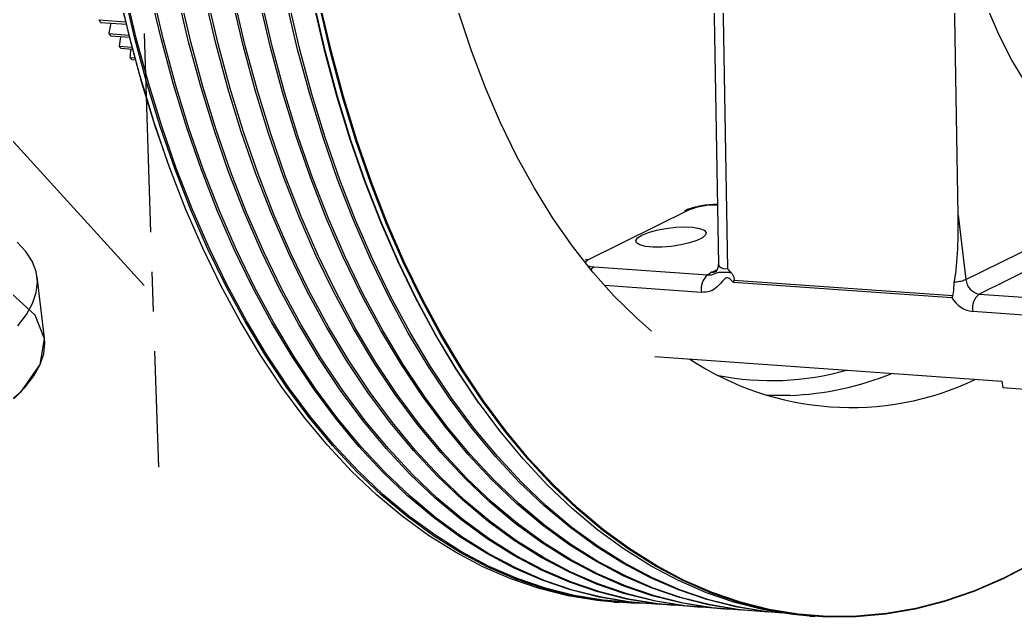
# Model space of a CAD drawing. Header units: millimetres. Extents: x -1795330 to -1787343, y -899964 to -866814.
# Drawn here: x -1787579.2 to -1787515.6, y -899820.6 to -899782.4 of the extents above; entities that cross this region are included whole.
import ezdxf

# ---------------------------------------------------------------- set-up
doc = ezdxf.new("R2010")
doc.units = ezdxf.units.MM
doc.linetypes.add('CENTERX2', pattern=[20.32, 12.7, -2.54, 2.54, -2.54])

msp = doc.modelspace()

# ---------------------------------------------------------------- linework, layer by layer
at = {"color": 7, "linetype": 'CENTERX2'}
for p, q in [((-1787571.929, -899762.994), (-1787570.352, -899811.029)), ((-1787593.513, -899775.011), (-1787570.926, -899799.756))]:
    msp.add_line(p, q, dxfattribs=at)
at = {"color": 7, "linetype": 'Continuous', "lineweight": 25}
for p, q in [((-1787535.002, -899770.89), (-1787534.54, -899798.056)), ((-1787534.426, -899771.018), (-1787533.961, -899798.349)), ((-1787519.207, -899794.915), (-1787519.571, -899773.523)), ((-1787574.148, -899782.432), (-1787572.439, -899782.553)), ((-1787572.395, -899782.735), (-1787574.02, -899782.62)), ((-1787573.522, -899783.306), (-1787572.233, -899783.397)), ((-1787572.191, -899783.564), (-1787573.387, -899783.479)), ((-1787572.864, -899784.108), (-1787572.037, -899784.167)), ((-1787571.998, -899784.318), (-1787572.722, -899784.267)), ((-1787572.176, -899784.837), (-1787571.854, -899784.86)), ((-1787571.818, -899784.995), (-1787572.028, -899784.98)), ((-1787536.408, -899794.581), (-1787542.824, -899797.755)), ((-1787519.207, -899794.915), (-1787518.709, -899799.029)), ((-1787518.709, -899799.029), (-1787510.753, -899795.093)), ((-1787509.906, -899796.016), (-1787517.863, -899799.951)), ((-1787542.482, -899798.214), (-1787535.217, -899798.727)), ((-1787534.931, -899798.545), (-1787534.623, -899798.392)), ((-1787577.631, -899802.773), (-1787578.104, -899798.857)), ((-1787533.544, -899799.057), (-1787519.551, -899800.044)), ((-1787535.626, -899799.851), (-1787541.82, -899799.414)), ((-1787519.612, -899800.193), (-1787533.584, -899799.207)), ((-1787517.863, -899799.951), (-1787512.82, -899800.307)), ((-1787513.229, -899801.431), (-1787518.271, -899801.075)), ((-1787538.612, -899803.954), (-1787516.41, -899805.52)), ((-1787516.41, -899805.52), (-1787516.358, -899805.956)), ((-1787512.65, -899806.217), (-1787516.358, -899805.956)), ((-1787541.198, -899819.655), (-1787540.883, -899819.677)), ((-1787528.685, -899820.538), (-1787528.37, -899820.56))]:
    msp.add_line(p, q, dxfattribs=at)
at = {"color": 7, "linetype": 'Continuous', "lineweight": 25, "flags": 128}
for points in [[(-1787538.809, -899802.321), (-1787539.775, -899801.479), (-1787541.194, -899800.09), (-1787542.559, -899798.562), (-1787543.869, -899796.9), (-1787545.118, -899795.109), (-1787546.302, -899793.194), (-1787547.419, -899791.161), (-1787548.465, -899789.016), (-1787549.437, -899786.766), (-1787550.332, -899784.417), (-1787551.147, -899781.976), (-1787551.88, -899779.45), (-1787552.528, -899776.848), (-1787553.09, -899774.176), (-1787553.564, -899771.443), (-1787553.949, -899768.657)], [(-1787549.848, -899806.923), (-1787549.983, -899806.734), (-1787551.348, -899804.69), (-1787552.649, -899802.525), (-1787553.882, -899800.244), (-1787555.044, -899797.852), (-1787556.132, -899795.355), (-1787557.145, -899792.76), (-1787558.078, -899790.071), (-1787558.931, -899787.296), (-1787559.702, -899784.442), (-1787560.387, -899781.514), (-1787560.987, -899778.52), (-1787561.499, -899775.466), (-1787561.922, -899772.362)], [(-1787505.446, -899793.391), (-1787506.754, -899793.112), (-1787508.038, -899792.66), (-1787509.291, -899792.039), (-1787510.505, -899791.252), (-1787511.673, -899790.303), (-1787512.79, -899789.198), (-1787513.848, -899787.943), (-1787514.842, -899786.546), (-1787515.766, -899785.013), (-1787516.614, -899783.355), (-1787517.382, -899781.579), (-1787518.065, -899779.698), (-1787518.66, -899777.72), (-1787519.163, -899775.658), (-1787519.571, -899773.523)], [(-1787541.198, -899819.655), (-1787542.301, -899819.549), (-1787544.157, -899819.245), (-1787545.995, -899818.782), (-1787547.811, -899818.163), (-1787549.599, -899817.389), (-1787551.357, -899816.461), (-1787553.079, -899815.382), (-1787554.762, -899814.155), (-1787556.401, -899812.782), (-1787557.994, -899811.266), (-1787559.535, -899809.612), (-1787561.021, -899807.823), (-1787562.45, -899805.903), (-1787563.816, -899803.857), (-1787565.118, -899801.69), (-1787566.352, -899799.407), (-1787567.515, -899797.013), (-1787568.605, -899794.514), (-1787569.618, -899791.917), (-1787570.552, -899789.226), (-1787571.406, -899786.448), (-1787572.177, -899783.591), (-1787572.864, -899780.66)], [(-1787539.248, -899819.732), (-1787540.115, -899819.718), (-1787541.985, -899819.572), (-1787543.842, -899819.267), (-1787545.68, -899818.804), (-1787547.495, -899818.185), (-1787549.284, -899817.411), (-1787551.042, -899816.483), (-1787552.764, -899815.404), (-1787554.447, -899814.177), (-1787556.086, -899812.804), (-1787557.678, -899811.289), (-1787559.22, -899809.634), (-1787560.706, -899807.845), (-1787562.134, -899805.926), (-1787563.501, -899803.88), (-1787564.803, -899801.713), (-1787566.037, -899799.429), (-1787567.2, -899797.036), (-1787568.289, -899794.537), (-1787569.303, -899791.939), (-1787570.237, -899789.248), (-1787571.091, -899786.471), (-1787571.862, -899783.613), (-1787572.548, -899780.683)], [(-1787540.007, -899819.664), (-1787540.042, -899819.663), (-1787541.91, -899819.517), (-1787543.765, -899819.213), (-1787545.602, -899818.75), (-1787547.416, -899818.132), (-1787549.203, -899817.358), (-1787550.959, -899816.431), (-1787552.679, -899815.354), (-1787554.361, -899814.127), (-1787555.999, -899812.755), (-1787557.59, -899811.241), (-1787559.129, -899809.589), (-1787560.615, -899807.801), (-1787562.042, -899805.883), (-1787563.407, -899803.839), (-1787564.708, -899801.674), (-1787565.941, -899799.393), (-1787567.103, -899797.001), (-1787568.191, -899794.504), (-1787569.203, -899791.909), (-1787570.137, -899789.22), (-1787570.99, -899786.445), (-1787571.761, -899783.591), (-1787572.446, -899780.663)], [(-1787539.136, -899819.74), (-1787540.307, -899819.63), (-1787542.162, -899819.326), (-1787543.998, -899818.864), (-1787545.812, -899818.245), (-1787547.599, -899817.471), (-1787549.355, -899816.544), (-1787551.076, -899815.467), (-1787552.757, -899814.24), (-1787554.396, -899812.869), (-1787555.986, -899811.355), (-1787557.526, -899809.702), (-1787559.011, -899807.914), (-1787560.438, -899805.996), (-1787561.804, -899803.952), (-1787563.105, -899801.787), (-1787564.337, -899799.506), (-1787565.499, -899797.114), (-1787566.588, -899794.618), (-1787567.6, -899792.022), (-1787568.534, -899789.333), (-1787569.387, -899786.559), (-1787570.157, -899783.704), (-1787570.843, -899780.776)], [(-1787538.264, -899819.787), (-1787538.299, -899819.786), (-1787540.168, -899819.64), (-1787542.023, -899819.335), (-1787543.859, -899818.873), (-1787545.673, -899818.255), (-1787547.46, -899817.481), (-1787549.216, -899816.554), (-1787550.937, -899815.476), (-1787552.618, -899814.25), (-1787554.256, -899812.878), (-1787555.847, -899811.364), (-1787557.387, -899809.712), (-1787558.872, -899807.924), (-1787560.299, -899806.006), (-1787561.665, -899803.962), (-1787562.965, -899801.797), (-1787564.198, -899799.516), (-1787565.36, -899797.124), (-1787566.449, -899794.627), (-1787567.461, -899792.032), (-1787568.395, -899789.343), (-1787569.248, -899786.568), (-1787570.018, -899783.714), (-1787570.704, -899780.786)], [(-1787537.394, -899819.863), (-1787538.565, -899819.753), (-1787540.419, -899819.449), (-1787542.256, -899818.986), (-1787544.07, -899818.368), (-1787545.857, -899817.594), (-1787547.613, -899816.667), (-1787549.333, -899815.59), (-1787551.015, -899814.363), (-1787552.653, -899812.992), (-1787554.244, -899811.477), (-1787555.784, -899809.825), (-1787557.269, -899808.037), (-1787558.696, -899806.119), (-1787560.061, -899804.075), (-1787561.362, -899801.91), (-1787562.595, -899799.629), (-1787563.757, -899797.237), (-1787564.845, -899794.74), (-1787565.858, -899792.145), (-1787566.791, -899789.456), (-1787567.644, -899786.682), (-1787568.415, -899783.827), (-1787569.1, -899780.899)], [(-1787536.521, -899819.91), (-1787536.557, -899819.909), (-1787538.425, -899819.763), (-1787540.28, -899819.458), (-1787542.116, -899818.996), (-1787543.93, -899818.378), (-1787545.717, -899817.604), (-1787547.473, -899816.677), (-1787549.194, -899815.599), (-1787550.875, -899814.373), (-1787552.514, -899813.001), (-1787554.104, -899811.487), (-1787555.644, -899809.835), (-1787557.129, -899808.047), (-1787558.556, -899806.129), (-1787559.922, -899804.085), (-1787561.223, -899801.92), (-1787562.455, -899799.639), (-1787563.617, -899797.247), (-1787564.706, -899794.75), (-1787565.718, -899792.155), (-1787566.652, -899789.466), (-1787567.505, -899786.691), (-1787568.275, -899783.837), (-1787568.961, -899780.909)], [(-1787535.651, -899819.986), (-1787536.822, -899819.876), (-1787538.677, -899819.572), (-1787540.513, -899819.109), (-1787542.327, -899818.491), (-1787544.114, -899817.717), (-1787545.87, -899816.79), (-1787547.591, -899815.713), (-1787549.272, -899814.486), (-1787550.91, -899813.115), (-1787552.501, -899811.6), (-1787554.041, -899809.948), (-1787555.526, -899808.16), (-1787556.953, -899806.242), (-1787558.319, -899804.198), (-1787559.619, -899802.033), (-1787560.852, -899799.752), (-1787562.014, -899797.36), (-1787563.103, -899794.863), (-1787564.115, -899792.268), (-1787565.049, -899789.579), (-1787565.902, -899786.804), (-1787566.672, -899783.95), (-1787567.358, -899781.022)], [(-1787534.779, -899820.033), (-1787534.814, -899820.032), (-1787536.683, -899819.886), (-1787538.537, -899819.581), (-1787540.374, -899819.119), (-1787542.188, -899818.501), (-1787543.975, -899817.727), (-1787545.731, -899816.8), (-1787547.452, -899815.722), (-1787549.133, -899814.496), (-1787550.771, -899813.124), (-1787552.362, -899811.61), (-1787553.902, -899809.958), (-1787555.387, -899808.17), (-1787556.814, -899806.252), (-1787558.179, -899804.208), (-1787559.48, -899802.043), (-1787560.713, -899799.762), (-1787561.875, -899797.37), (-1787562.963, -899794.873), (-1787563.976, -899792.278), (-1787564.909, -899789.589), (-1787565.762, -899786.814), (-1787566.533, -899783.96), (-1787567.218, -899781.032)], [(-1787533.908, -899820.109), (-1787535.079, -899819.999), (-1787536.934, -899819.694), (-1787538.771, -899819.232), (-1787540.585, -899818.614), (-1787542.372, -899817.84), (-1787544.128, -899816.913), (-1787545.848, -899815.836), (-1787547.53, -899814.609), (-1787549.168, -899813.237), (-1787550.758, -899811.723), (-1787552.298, -899810.071), (-1787553.784, -899808.283), (-1787555.211, -899806.365), (-1787556.576, -899804.321), (-1787557.877, -899802.156), (-1787559.11, -899799.875), (-1787560.272, -899797.483), (-1787561.36, -899794.986), (-1787562.372, -899792.391), (-1787563.306, -899789.702), (-1787564.159, -899786.927), (-1787564.93, -899784.073), (-1787565.615, -899781.145)], [(-1787533.036, -899820.156), (-1787533.072, -899820.155), (-1787534.94, -899820.009), (-1787536.795, -899819.704), (-1787538.631, -899819.242), (-1787540.445, -899818.624), (-1787542.232, -899817.85), (-1787543.988, -899816.923), (-1787545.709, -899815.845), (-1787547.39, -899814.619), (-1787549.028, -899813.247), (-1787550.619, -899811.733), (-1787552.159, -899810.08), (-1787553.644, -899808.293), (-1787555.071, -899806.375), (-1787556.437, -899804.331), (-1787557.737, -899802.166), (-1787558.97, -899799.885), (-1787560.132, -899797.493), (-1787561.221, -899794.996), (-1787562.233, -899792.401), (-1787563.167, -899789.712), (-1787564.02, -899786.937), (-1787564.79, -899784.082), (-1787565.476, -899781.155)], [(-1787532.166, -899820.232), (-1787533.337, -899820.122), (-1787535.191, -899819.817), (-1787537.028, -899819.355), (-1787538.842, -899818.737), (-1787540.629, -899817.963), (-1787542.385, -899817.036), (-1787544.106, -899815.958), (-1787545.787, -899814.732), (-1787547.425, -899813.36), (-1787549.016, -899811.846), (-1787550.556, -899810.194), (-1787552.041, -899808.406), (-1787553.468, -899806.488), (-1787554.833, -899804.444), (-1787556.134, -899802.279), (-1787557.367, -899799.998), (-1787558.529, -899797.606), (-1787559.617, -899795.109), (-1787560.63, -899792.514), (-1787561.564, -899789.825), (-1787562.417, -899787.05), (-1787563.187, -899784.196), (-1787563.873, -899781.268)], [(-1787531.294, -899820.279), (-1787531.329, -899820.278), (-1787533.197, -899820.132), (-1787535.052, -899819.827), (-1787536.889, -899819.365), (-1787538.703, -899818.747), (-1787540.49, -899817.973), (-1787542.246, -899817.046), (-1787543.966, -899815.968), (-1787545.648, -899814.742), (-1787547.286, -899813.37), (-1787548.877, -899811.856), (-1787550.416, -899810.203), (-1787551.902, -899808.416), (-1787553.329, -899806.498), (-1787554.694, -899804.454), (-1787555.995, -899802.289), (-1787557.228, -899800.008), (-1787558.39, -899797.616), (-1787559.478, -899795.119), (-1787560.49, -899792.524), (-1787561.424, -899789.835), (-1787562.277, -899787.06), (-1787563.048, -899784.205), (-1787563.733, -899781.278)], [(-1787530.423, -899820.355), (-1787531.594, -899820.245), (-1787533.449, -899819.94), (-1787535.285, -899819.478), (-1787537.099, -899818.86), (-1787538.886, -899818.086), (-1787540.642, -899817.159), (-1787542.363, -899816.081), (-1787544.044, -899814.855), (-1787545.682, -899813.483), (-1787547.273, -899811.969), (-1787548.813, -899810.317), (-1787550.298, -899808.529), (-1787551.725, -899806.611), (-1787553.091, -899804.567), (-1787554.392, -899802.402), (-1787555.624, -899800.121), (-1787556.786, -899797.729), (-1787557.875, -899795.232), (-1787558.887, -899792.637), (-1787559.821, -899789.948), (-1787560.674, -899787.173), (-1787561.444, -899784.319), (-1787562.13, -899781.391)], [(-1787530.02, -899820.381), (-1787531.455, -899820.255), (-1787533.31, -899819.95), (-1787535.146, -899819.488), (-1787536.96, -899818.87), (-1787538.747, -899818.096), (-1787540.503, -899817.169), (-1787542.224, -899816.091), (-1787543.905, -899814.865), (-1787545.543, -899813.493), (-1787547.134, -899811.979), (-1787548.674, -899810.326), (-1787550.159, -899808.539), (-1787551.586, -899806.621), (-1787552.951, -899804.577), (-1787554.252, -899802.412), (-1787555.485, -899800.131), (-1787556.647, -899797.739), (-1787557.735, -899795.242), (-1787558.748, -899792.647), (-1787559.682, -899789.958), (-1787560.535, -899787.183), (-1787561.305, -899784.328), (-1787561.991, -899781.401)], [(-1787528.685, -899820.538), (-1787529.787, -899820.432), (-1787531.643, -899820.127), (-1787533.482, -899819.665), (-1787535.297, -899819.046), (-1787537.086, -899818.272), (-1787538.843, -899817.344), (-1787540.566, -899816.265), (-1787542.248, -899815.038), (-1787543.888, -899813.665), (-1787545.48, -899812.149), (-1787547.021, -899810.495), (-1787548.508, -899808.706), (-1787549.936, -899806.786), (-1787551.303, -899804.74), (-1787552.605, -899802.573), (-1787553.839, -899800.29), (-1787555.002, -899797.896), (-1787556.091, -899795.397), (-1787557.104, -899792.799), (-1787558.039, -899790.109), (-1787558.893, -899787.331), (-1787559.664, -899784.474), (-1787560.35, -899781.543)], [(-1787514.498, -899817.207), (-1787516.34, -899818.158), (-1787518.2, -899818.957), (-1787520.072, -899819.6), (-1787521.953, -899820.087), (-1787523.838, -899820.417), (-1787525.722, -899820.588), (-1787527.602, -899820.601), (-1787529.472, -899820.455), (-1787531.328, -899820.15), (-1787533.166, -899819.687), (-1787534.982, -899819.068), (-1787536.771, -899818.294), (-1787538.528, -899817.366), (-1787540.25, -899816.287), (-1787541.933, -899815.06), (-1787543.573, -899813.687), (-1787545.165, -899812.172), (-1787546.706, -899810.517), (-1787548.193, -899808.728), (-1787549.621, -899806.808), (-1787550.988, -899804.763), (-1787552.29, -899802.596), (-1787553.523, -899800.312), (-1787554.687, -899797.918), (-1787555.776, -899795.42), (-1787556.789, -899792.822), (-1787557.724, -899790.131), (-1787558.578, -899787.353), (-1787559.349, -899784.496), (-1787560.035, -899781.566)], [(-1787514.467, -899817.166), (-1787516.308, -899818.117), (-1787518.166, -899818.915), (-1787520.037, -899819.558), (-1787521.917, -899820.045), (-1787523.801, -899820.375), (-1787525.684, -899820.546), (-1787527.562, -899820.558), (-1787529.431, -899820.412), (-1787531.286, -899820.107), (-1787533.123, -899819.645), (-1787534.937, -899819.026), (-1787536.725, -899818.253), (-1787538.481, -899817.326), (-1787540.202, -899816.248), (-1787541.884, -899815.021), (-1787543.522, -899813.649), (-1787545.113, -899812.135), (-1787546.654, -899810.481), (-1787548.139, -899808.694), (-1787549.566, -899806.775), (-1787550.932, -899804.731), (-1787552.233, -899802.565), (-1787553.466, -899800.283), (-1787554.628, -899797.891), (-1787555.717, -899795.394), (-1787556.73, -899792.798), (-1787557.664, -899790.109), (-1787558.517, -899787.333), (-1787559.287, -899784.478), (-1787559.973, -899781.549)], [(-1787536.408, -899794.581), (-1787536.55, -899794.588), (-1787536.634, -899794.608)], [(-1787539.431, -899796.181), (-1787539.016, -899796.015), (-1787538.494, -899795.87), (-1787537.904, -899795.759), (-1787537.29, -899795.688), (-1787536.697, -899795.664), (-1787536.17, -899795.688), (-1787535.747, -899795.758), (-1787535.459, -899795.869), (-1787535.329, -899796.013), (-1787535.365, -899796.179), (-1787535.565, -899796.355), (-1787535.915, -899796.528), (-1787536.388, -899796.685), (-1787536.949, -899796.814), (-1787537.556, -899796.906), (-1787538.165, -899796.954), (-1787538.73, -899796.954), (-1787539.21, -899796.907), (-1787539.569, -899796.815), (-1787539.78, -899796.687), (-1787539.827, -899796.53), (-1787539.708, -899796.357), (-1787539.431, -899796.181)], [(-1787579.337, -899801.981), (-1787578.786, -899801.26), (-1787578.393, -899800.55), (-1787578.158, -899799.852), (-1787578.084, -899799.169), (-1787578.17, -899798.505), (-1787578.415, -899797.862), (-1787578.82, -899797.241), (-1787579.381, -899796.647)], [(-1787542.824, -899797.755), (-1787542.967, -899797.761), (-1787543.051, -899797.782)], [(-1787579.569, -899806.624), (-1787578.863, -899805.897), (-1787578.313, -899805.176), (-1787577.919, -899804.466), (-1787577.685, -899803.768), (-1787577.611, -899803.085), (-1787577.631, -899802.773)], [(-1787529.972, -899806.431), (-1787531.127, -899806.43), (-1787531.442, -899806.417)]]:
    msp.add_lwpolyline(points, dxfattribs=at)
at = {"color": 7, "linetype": 'Continuous', "flags": 128}
msp.add_lwpolyline([(-1787581.174, -899807.908), (-1787579.109, -899806.167), (-1787577.917, -899804.46), (-1787577.625, -899802.825), (-1787578.239, -899801.298), (-1787579.746, -899799.913)], dxfattribs=at)
at = {"color": 7, "linetype": 'Continuous', "lineweight": 25}
for centre, radius, start, end in [((-1787485.046, -899761.311), 89.942, 186.49489, 200.01856), ((-1787559.353, -899772.505), 17.817, 213.86106, 214.59378), ((-1787557.899, -899786.044), 15.861, 167.69741, 170.05778), ((-1787560.766, -899773.531), 16.071, 217.4614, 218.24627), ((-1787556.794, -899786.351), 16.226, 169.96122, 172.05416), ((-1787561.993, -899774.551), 14.475, 221.3199, 222.16146), ((-1787555.789, -899786.55), 16.476, 172.18469, 174.03172), ((-1787563.027, -899775.541), 13.043, 225.4571, 226.35919), ((-1787534.809, -899798.524), 4.255, 87.2464, 112.07095), ((-1787542.69, -899798.153), 0.42, 108.60252, 151.42188), ((-1787542.435, -899796.778), 1.437, 250.57747, 268.13327), ((-1787542.192, -899798.74), 0.6, 118.84247, 146.07519), ((-1787534.505, -899799.622), 1.144, 128.53622, 191.55388), ((-1787534.884, -899797.977), 0.57, 265.33121, 296.36302), ((-1787517.69, -899798.943), 1.023, 184.79724, 260.29681), ((-1787518.04, -899799.265), 1.825, 210.56139, 262.73867), ((-1787517.15, -899800.846), 1.144, 128.53622, 191.55388), ((-1787526.074, -899788.558), 18.648, 236.52727, 295.40087), ((-1787531.151, -899787.741), 17.743, 259.02541, 285.73034), ((-1787530.669, -899787.397), 19.046, 272.09983, 292.26386)]:
    msp.add_arc(centre, radius, start, end, dxfattribs=at)
for centre, major_axis, ratio, start_param, end_param in [((-1787519.948, -899794.863), (-0.098, 5.238), 0.141342, 3.728838, 4.699743), ((-1787533.182, -899797.805), (1.354, 0.283), 0.347994, 3.075237, 4.028972), ((-1787533.077, -899798.675), (2.265, 0.283), 0.262059, 2.496305, 2.774647)]:
    msp.add_ellipse(centre, major_axis=major_axis, ratio=ratio, start_param=start_param, end_param=end_param, dxfattribs=at)
for points, knots in [([(-1787534.605, -899794.233), (-1787534.606, -899794.233), (-1787534.769, -899794.227), (-1787535.123, -899794.247), (-1787535.65, -899794.313), (-1787536.151, -899794.424), (-1787536.491, -899794.537), (-1787536.665, -899794.619), (-1787536.705, -899794.637)], [0, 0, 0, 0, 0.001039, 0.236148, 0.462518, 0.690289, 0.928921, 1, 1, 1, 1]), ([(-1787534.559, -899798.055), (-1787534.554, -899798.11), (-1787534.541, -899798.258), (-1787534.635, -899798.443), (-1787534.719, -899798.536), (-1787534.72, -899798.536), (-1787534.72, -899798.536)], [0, 0, 0, 0, 0.204073, 0.543425, 0.83029, 1, 1, 1, 1]), ([(-1787533.961, -899798.349), (-1787533.96, -899798.35), (-1787533.885, -899798.429), (-1787533.808, -899798.504), (-1787533.731, -899798.579)], [0, 0, 0, 0, 0.014185, 1, 1, 1, 1]), ([(-1787533.584, -899799.207), (-1787533.67, -899799.114), (-1787533.778, -899798.997), (-1787533.933, -899798.918), (-1787534.014, -899798.914), (-1787534.093, -899798.948), (-1787534.3, -899799.133), (-1787534.562, -899799.498), (-1787535.059, -899799.819), (-1787535.436, -899799.84), (-1787535.626, -899799.851)], [0, 0, 0, 0, 0.126208, 0.160319, 0.187988, 0.22213, 0.267535, 0.536281, 0.76766, 1, 1, 1, 1]), ([(-1787535.217, -899798.727), (-1787535.132, -899798.731), (-1787534.942, -899798.74), (-1787534.72, -899798.616), (-1787534.53, -899798.554), (-1787534.239, -899798.545), (-1787534.07, -899798.549), (-1787533.901, -899798.561), (-1787533.785, -899798.573), (-1787533.731, -899798.579)], [0, 0, 0, 0, 0.152224, 0.33777, 0.676227, 0.770058, 0.856453, 0.932866, 1, 1, 1, 1]), ([(-1787533.731, -899798.579), (-1787533.688, -899798.63), (-1787533.606, -899798.727), (-1787533.551, -899798.881), (-1787533.533, -899798.992), (-1787533.541, -899799.037), (-1787533.544, -899799.057)], [0, 0, 0, 0, 0.388225, 0.740869, 0.887323, 1, 1, 1, 1]), ([(-1787533.544, -899799.057), (-1787533.558, -899799.106), (-1787533.573, -899799.157), (-1787533.584, -899799.205), (-1787533.584, -899799.207)], [0, 0, 0, 0, 0.9707485, 1, 1, 1, 1]), ([(-1787518.709, -899799.029), (-1787518.788, -899799.061), (-1787518.944, -899799.126), (-1787519.228, -899799.187), (-1787519.4, -899799.208), (-1787519.456, -899799.216)], [0, 0, 0, 0, 0.40408, 0.80816, 1, 1, 1, 1]), ([(-1787519.551, -899800.044), (-1787519.538, -899799.986), (-1787519.48, -899799.717), (-1787519.467, -899799.436), (-1787519.456, -899799.216)], [0, 0, 0, 0, 0.219132, 1, 1, 1, 1]), ([(-1787519.551, -899800.044), (-1787519.562, -899800.069), (-1787519.584, -899800.118), (-1787519.603, -899800.167), (-1787519.611, -899800.191), (-1787519.612, -899800.193)], [0, 0, 0, 0, 0.501297, 0.97533, 1, 1, 1, 1])]:
    msp.add_open_spline(points, degree=3, knots=knots, dxfattribs=at)

doc.saveas('drawing.dxf')
